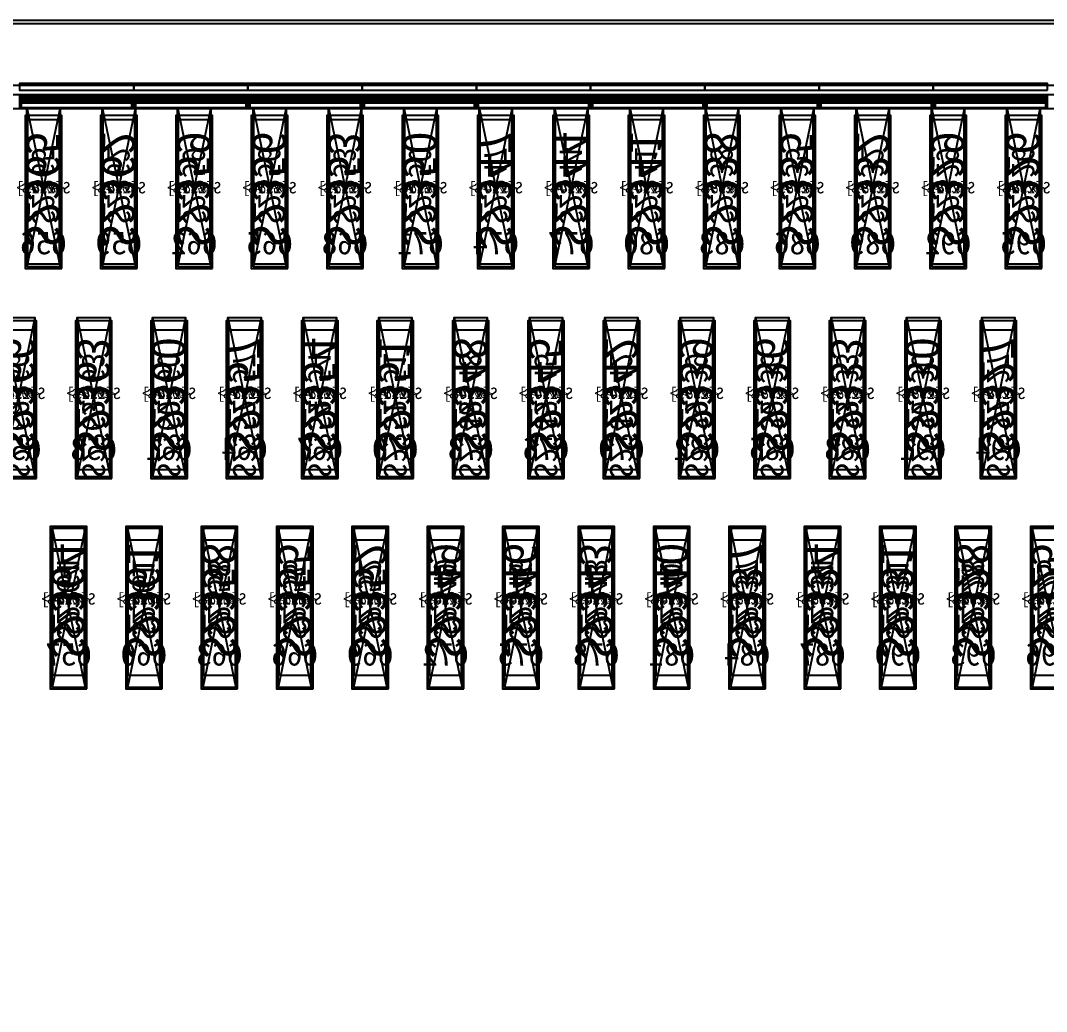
# Model space of a CAD drawing. Header units: millimetres. Extents: x 427 to 2444, y 137 to 817.
# Drawn here: x 1122.4973 to 1122.9464, y 301.2176 to 301.6514 of the extents above; entities that cross this region are included whole.
import ezdxf
from ezdxf.enums import TextEntityAlignment as Align

# ---------------------------------------------------------------- set-up
doc = ezdxf.new("R2010")
doc.units = ezdxf.units.MM
for name, color, linetype in [('L0', 211, 'Continuous'), ('L102', 91, 'Continuous'), ('L114', 213, 'Continuous'), ('L240', 60, 'Continuous'), ('L241', 200, 'Continuous'), ('L242', 51, 'Continuous'), ('L245', 53, 'Continuous'), ('L246', 93, 'Continuous'), ('L247', 13, 'Continuous'), ('L59', 140, 'Continuous'), ('L63', 4, 'Continuous'), ('L98', 150, 'Continuous')]:
    doc.layers.add(name, color=color, linetype=linetype)
doc.styles.add('txt', font='simhei.ttf')

# ---------------------------------------------------------------- blocks, each defined once
blk = doc.blocks.new('HX8394_F_PAD')
at = {"layer": 'L0'}
blk.add_lwpolyline([(-13.86, -0.4025), (-13.86, 0.4025), (13.86, 0.4025), (13.86, -0.4025), (-13.86, -0.4025)], close=True, dxfattribs=at)
at = {"layer": 'L241'}
blk.add_lwpolyline([(-13.9, -0.435), (-13.9, 0.435), (13.9, 0.435), (13.9, -0.435), (-13.9, -0.435)], close=True, dxfattribs=at)
at = {"layer": 'L242'}
for points in [[(12.704, 0.3285), (12.7025, 0.33), (12.7025, 0.392), (12.704, 0.3935), (12.717, 0.3935), (12.7185, 0.392), (12.7185, 0.33), (12.717, 0.3285), (12.704, 0.3285)], [(12.737, 0.3285), (12.7355, 0.33), (12.7355, 0.392), (12.737, 0.3935), (12.75, 0.3935), (12.7515, 0.392), (12.7515, 0.33), (12.75, 0.3285), (12.737, 0.3285)], [(12.77, 0.3285), (12.7685, 0.33), (12.7685, 0.392), (12.77, 0.3935), (12.783, 0.3935), (12.7845, 0.392), (12.7845, 0.33), (12.783, 0.3285), (12.77, 0.3285)], [(12.803, 0.3285), (12.8015, 0.33), (12.8015, 0.392), (12.803, 0.3935), (12.816, 0.3935), (12.8175, 0.392), (12.8175, 0.33), (12.816, 0.3285), (12.803, 0.3285)], [(12.836, 0.3285), (12.8345, 0.33), (12.8345, 0.392), (12.836, 0.3935), (12.849, 0.3935), (12.8505, 0.392), (12.8505, 0.33), (12.849, 0.3285), (12.836, 0.3285)], [(12.869, 0.3285), (12.8675, 0.33), (12.8675, 0.392), (12.869, 0.3935), (12.882, 0.3935), (12.8835, 0.392), (12.8835, 0.33), (12.882, 0.3285), (12.869, 0.3285)], [(12.902, 0.3285), (12.9005, 0.33), (12.9005, 0.392), (12.902, 0.3935), (12.915, 0.3935), (12.9165, 0.392), (12.9165, 0.33), (12.915, 0.3285), (12.902, 0.3285)], [(12.935, 0.3285), (12.9335, 0.33), (12.9335, 0.392), (12.935, 0.3935), (12.948, 0.3935), (12.9495, 0.392), (12.9495, 0.33), (12.948, 0.3285), (12.935, 0.3285)], [(12.968, 0.3285), (12.9665, 0.33), (12.9665, 0.392), (12.968, 0.3935), (12.981, 0.3935), (12.9825, 0.392), (12.9825, 0.33), (12.981, 0.3285), (12.968, 0.3285)], [(13.001, 0.3285), (12.9995, 0.33), (12.9995, 0.392), (13.001, 0.3935), (13.014, 0.3935), (13.0155, 0.392), (13.0155, 0.33), (13.014, 0.3285), (13.001, 0.3285)], [(13.034, 0.3285), (13.0325, 0.33), (13.0325, 0.392), (13.034, 0.3935), (13.047, 0.3935), (13.0485, 0.392), (13.0485, 0.33), (13.047, 0.3285), (13.034, 0.3285)], [(13.067, 0.3285), (13.0655, 0.33), (13.0655, 0.392), (13.067, 0.3935), (13.08, 0.3935), (13.0815, 0.392), (13.0815, 0.33), (13.08, 0.3285), (13.067, 0.3285)], [(13.1, 0.3285), (13.0985, 0.33), (13.0985, 0.392), (13.1, 0.3935), (13.113, 0.3935), (13.1145, 0.392), (13.1145, 0.33), (13.113, 0.3285), (13.1, 0.3285)], [(13.133, 0.3285), (13.1315, 0.33), (13.1315, 0.392), (13.133, 0.3935), (13.146, 0.3935), (13.1475, 0.392), (13.1475, 0.33), (13.146, 0.3285), (13.133, 0.3285)], [(12.715, 0.2385), (12.7135, 0.24), (12.7135, 0.302), (12.715, 0.3035), (12.728, 0.3035), (12.7295, 0.302), (12.7295, 0.24), (12.728, 0.2385), (12.715, 0.2385)], [(12.748, 0.2385), (12.7465, 0.24), (12.7465, 0.302), (12.748, 0.3035), (12.761, 0.3035), (12.7625, 0.302), (12.7625, 0.24), (12.761, 0.2385), (12.748, 0.2385)], [(12.781, 0.2385), (12.7795, 0.24), (12.7795, 0.302), (12.781, 0.3035), (12.794, 0.3035), (12.7955, 0.302), (12.7955, 0.24), (12.794, 0.2385), (12.781, 0.2385)], [(12.814, 0.2385), (12.8125, 0.24), (12.8125, 0.302), (12.814, 0.3035), (12.827, 0.3035), (12.8285, 0.302), (12.8285, 0.24), (12.827, 0.2385), (12.814, 0.2385)], [(12.847, 0.2385), (12.8455, 0.24), (12.8455, 0.302), (12.847, 0.3035), (12.86, 0.3035), (12.8615, 0.302), (12.8615, 0.24), (12.86, 0.2385), (12.847, 0.2385)], [(12.88, 0.2385), (12.8785, 0.24), (12.8785, 0.302), (12.88, 0.3035), (12.893, 0.3035), (12.8945, 0.302), (12.8945, 0.24), (12.893, 0.2385), (12.88, 0.2385)], [(12.913, 0.2385), (12.9115, 0.24), (12.9115, 0.302), (12.913, 0.3035), (12.926, 0.3035), (12.9275, 0.302), (12.9275, 0.24), (12.926, 0.2385), (12.913, 0.2385)], [(12.946, 0.2385), (12.9445, 0.24), (12.9445, 0.302), (12.946, 0.3035), (12.959, 0.3035), (12.9605, 0.302), (12.9605, 0.24), (12.959, 0.2385), (12.946, 0.2385)], [(12.979, 0.2385), (12.9775, 0.24), (12.9775, 0.302), (12.979, 0.3035), (12.992, 0.3035), (12.9935, 0.302), (12.9935, 0.24), (12.992, 0.2385), (12.979, 0.2385)], [(13.012, 0.2385), (13.0105, 0.24), (13.0105, 0.302), (13.012, 0.3035), (13.025, 0.3035), (13.0265, 0.302), (13.0265, 0.24), (13.025, 0.2385), (13.012, 0.2385)], [(13.045, 0.2385), (13.0435, 0.24), (13.0435, 0.302), (13.045, 0.3035), (13.058, 0.3035), (13.0595, 0.302), (13.0595, 0.24), (13.058, 0.2385), (13.045, 0.2385)], [(13.078, 0.2385), (13.0765, 0.24), (13.0765, 0.302), (13.078, 0.3035), (13.091, 0.3035), (13.0925, 0.302), (13.0925, 0.24), (13.091, 0.2385), (13.078, 0.2385)], [(13.111, 0.2385), (13.1095, 0.24), (13.1095, 0.302), (13.111, 0.3035), (13.124, 0.3035), (13.1255, 0.302), (13.1255, 0.24), (13.124, 0.2385), (13.111, 0.2385)], [(13.144, 0.2385), (13.1425, 0.24), (13.1425, 0.302), (13.144, 0.3035), (13.157, 0.3035), (13.1585, 0.302), (13.1585, 0.24), (13.157, 0.2385), (13.144, 0.2385)], [(12.693, 0.1485), (12.6915, 0.15), (12.6915, 0.212), (12.693, 0.2135), (12.706, 0.2135), (12.7075, 0.212), (12.7075, 0.15), (12.706, 0.1485), (12.693, 0.1485)], [(12.726, 0.1485), (12.7245, 0.15), (12.7245, 0.212), (12.726, 0.2135), (12.739, 0.2135), (12.7405, 0.212), (12.7405, 0.15), (12.739, 0.1485), (12.726, 0.1485)], [(12.759, 0.1485), (12.7575, 0.15), (12.7575, 0.212), (12.759, 0.2135), (12.772, 0.2135), (12.7735, 0.212), (12.7735, 0.15), (12.772, 0.1485), (12.759, 0.1485)], [(12.792, 0.1485), (12.7905, 0.15), (12.7905, 0.212), (12.792, 0.2135), (12.805, 0.2135), (12.8065, 0.212), (12.8065, 0.15), (12.805, 0.1485), (12.792, 0.1485)], [(12.825, 0.1485), (12.8235, 0.15), (12.8235, 0.212), (12.825, 0.2135), (12.838, 0.2135), (12.8395, 0.212), (12.8395, 0.15), (12.838, 0.1485), (12.825, 0.1485)], [(12.858, 0.1485), (12.8565, 0.15), (12.8565, 0.212), (12.858, 0.2135), (12.871, 0.2135), (12.8725, 0.212), (12.8725, 0.15), (12.871, 0.1485), (12.858, 0.1485)], [(12.891, 0.1485), (12.8895, 0.15), (12.8895, 0.212), (12.891, 0.2135), (12.904, 0.2135), (12.9055, 0.212), (12.9055, 0.15), (12.904, 0.1485), (12.891, 0.1485)], [(12.924, 0.1485), (12.9225, 0.15), (12.9225, 0.212), (12.924, 0.2135), (12.937, 0.2135), (12.9385, 0.212), (12.9385, 0.15), (12.937, 0.1485), (12.924, 0.1485)], [(12.957, 0.1485), (12.9555, 0.15), (12.9555, 0.212), (12.957, 0.2135), (12.97, 0.2135), (12.9715, 0.212), (12.9715, 0.15), (12.97, 0.1485), (12.957, 0.1485)], [(12.99, 0.1485), (12.9885, 0.15), (12.9885, 0.212), (12.99, 0.2135), (13.003, 0.2135), (13.0045, 0.212), (13.0045, 0.15), (13.003, 0.1485), (12.99, 0.1485)], [(13.023, 0.1485), (13.0215, 0.15), (13.0215, 0.212), (13.023, 0.2135), (13.036, 0.2135), (13.0375, 0.212), (13.0375, 0.15), (13.036, 0.1485), (13.023, 0.1485)], [(13.056, 0.1485), (13.0545, 0.15), (13.0545, 0.212), (13.056, 0.2135), (13.069, 0.2135), (13.0705, 0.212), (13.0705, 0.15), (13.069, 0.1485), (13.056, 0.1485)], [(13.089, 0.1485), (13.0875, 0.15), (13.0875, 0.212), (13.089, 0.2135), (13.102, 0.2135), (13.1035, 0.212), (13.1035, 0.15), (13.102, 0.1485), (13.089, 0.1485)], [(13.122, 0.1485), (13.1205, 0.15), (13.1205, 0.212), (13.122, 0.2135), (13.135, 0.2135), (13.1365, 0.212), (13.1365, 0.15), (13.135, 0.1485), (13.122, 0.1485)]]:
    blk.add_lwpolyline(points, close=True, dxfattribs=at)
at = {"layer": 'L247', "style": 'txt'}
for s, p in [('S2326', (12.7105, 0.362666)), ('S2329', (12.7435, 0.362666)), ('S2332', (12.7765, 0.362666)), ('S2335', (12.8095, 0.362666)), ('S2338', (12.8425, 0.362666)), ('S2341', (12.8755, 0.362666)), ('S2344', (12.9085, 0.362666)), ('S2347', (12.9415, 0.362666)), ('S2350', (12.9745, 0.362666)), ('S2353', (13.0075, 0.362666)), ('S2356', (13.0405, 0.362666)), ('S2359', (13.0735, 0.362666)), ('S2362', (13.1065, 0.362666)), ('S2365', (13.1395, 0.362666)), ('S2327', (12.7215, 0.272666)), ('S2330', (12.7545, 0.272666)), ('S2333', (12.7875, 0.272666)), ('S2336', (12.8205, 0.272666)), ('S2339', (12.8535, 0.272666)), ('S2342', (12.8865, 0.272666)), ('S2345', (12.9195, 0.272666)), ('S2348', (12.9525, 0.272666)), ('S2351', (12.9855, 0.272666)), ('S2354', (13.0185, 0.272666)), ('S2357', (13.0515, 0.272666)), ('S2360', (13.0845, 0.272666)), ('S2363', (13.1175, 0.272666)), ('S2366', (13.1505, 0.272666)), ('S2325', (12.6995, 0.182666)), ('S2328', (12.7325, 0.182666)), ('S2331', (12.7655, 0.182666)), ('S2334', (12.7985, 0.182666)), ('S2337', (12.8315, 0.182666)), ('S2340', (12.8645, 0.182666)), ('S2343', (12.8975, 0.182666)), ('S2346', (12.9305, 0.182666)), ('S2349', (12.9635, 0.182666)), ('S2352', (12.9965, 0.182666)), ('S2355', (13.0295, 0.182666)), ('S2358', (13.0625, 0.182666)), ('S2361', (13.0955, 0.182666)), ('S2364', (13.1285, 0.182666))]:
    blk.add_text(s, height=0.01, rotation=90, dxfattribs=at).set_placement(p, align=Align.MIDDLE_CENTER)
blk = doc.blocks.new('NTBUMP_65X16')
at = {"layer": 'L242'}
blk.add_lwpolyline([(-0.008, -0.0325), (-0.008, 0.0325), (0.008, 0.0325), (0.008, -0.0325), (-0.008, -0.0325)], close=True, dxfattribs=at)
blk = doc.blocks.new('ILI9881C_AA_NTBUMP_PM_875UM')
at = {"layer": 'L241'}
blk.add_lwpolyline([(-13.92, -0.4375), (-13.92, 0.4375), (13.92, 0.4375), (13.92, -0.4375), (-13.92, -0.4375)], close=True, dxfattribs=at)
at = {"rotation": 180}
for p in [(12.7105, 0.365), (12.7435, 0.365), (12.7765, 0.365), (12.8095, 0.365), (12.8425, 0.365), (12.8755, 0.365), (12.9085, 0.365), (12.9415, 0.365), (12.9745, 0.365), (13.0075, 0.365), (13.0405, 0.365), (13.0735, 0.365), (13.1065, 0.365), (13.1395, 0.365), (12.7215, 0.275), (12.7545, 0.275), (12.7875, 0.275), (12.8205, 0.275), (12.8535, 0.275), (12.8865, 0.275), (12.9195, 0.275), (12.9525, 0.275), (12.9855, 0.275), (13.0185, 0.275), (13.0515, 0.275), (13.0845, 0.275), (13.1175, 0.275), (13.1505, 0.275), (12.6995, 0.185), (12.7325, 0.185), (12.7655, 0.185), (12.7985, 0.185), (12.8315, 0.185), (12.8645, 0.185), (12.8975, 0.185), (12.9305, 0.185), (12.9635, 0.185), (12.9965, 0.185), (13.0295, 0.185), (13.0625, 0.185), (13.0955, 0.185), (13.1285, 0.185)]:
    blk.add_blockref('NTBUMP_65X16', p, dxfattribs=at)
at = {"layer": 'L246', "style": 'txt'}
for s, p in [('S2326', (12.7105, 0.365)), ('S2329', (12.7435, 0.365)), ('S2332', (12.7765, 0.365)), ('S2335', (12.8095, 0.365)), ('S2338', (12.8425, 0.365)), ('S2341', (12.8755, 0.365)), ('S2344', (12.9085, 0.365)), ('S2347', (12.9415, 0.365)), ('S2350', (12.9745, 0.365)), ('S2353', (13.0075, 0.365)), ('S2356', (13.0405, 0.365)), ('S2359', (13.0735, 0.365)), ('S2362', (13.1065, 0.365)), ('S2365', (13.1395, 0.365)), ('S2327', (12.7215, 0.275)), ('S2330', (12.7545, 0.275)), ('S2333', (12.7875, 0.275)), ('S2336', (12.8205, 0.275)), ('S2339', (12.8535, 0.275)), ('S2342', (12.8865, 0.275)), ('S2345', (12.9195, 0.275)), ('S2348', (12.9525, 0.275)), ('S2351', (12.9855, 0.275)), ('S2354', (13.0185, 0.275)), ('S2357', (13.0515, 0.275)), ('S2360', (13.0845, 0.275)), ('S2363', (13.1175, 0.275)), ('S2366', (13.1505, 0.275)), ('S2325', (12.6995, 0.185)), ('S2328', (12.7325, 0.185)), ('S2331', (12.7655, 0.185)), ('S2334', (12.7985, 0.185)), ('S2337', (12.8315, 0.185)), ('S2340', (12.8645, 0.185)), ('S2343', (12.8975, 0.185)), ('S2346', (12.9305, 0.185)), ('S2349', (12.9635, 0.185)), ('S2352', (12.9965, 0.185)), ('S2355', (13.0295, 0.185)), ('S2358', (13.0625, 0.185)), ('S2361', (13.0955, 0.185)), ('S2364', (13.1285, 0.185))]:
    blk.add_text(s, height=0.015, rotation=90, dxfattribs=at).set_placement(p, align=Align.MIDDLE_CENTER)
for s, p in [('695', (12.7105, 0.341666)), ('692', (12.7435, 0.341666)), ('689', (12.7765, 0.341666)), ('686', (12.8095, 0.341666)), ('683', (12.8425, 0.341666)), ('680', (12.8755, 0.341666)), ('677', (12.9085, 0.341666)), ('674', (12.9415, 0.341666)), ('671', (12.9745, 0.341666)), ('668', (13.0075, 0.341666)), ('665', (13.0405, 0.341666)), ('662', (13.0735, 0.341666)), ('659', (13.1065, 0.341666)), ('656', (13.1395, 0.341666)), ('694', (12.7215, 0.251666)), ('691', (12.7545, 0.251666)), ('688', (12.7875, 0.251666)), ('685', (12.8205, 0.251666)), ('682', (12.8535, 0.251666)), ('679', (12.8865, 0.251666)), ('676', (12.9195, 0.251666)), ('673', (12.9525, 0.251666)), ('670', (12.9855, 0.251666)), ('667', (13.0185, 0.251666)), ('664', (13.0515, 0.251666)), ('661', (13.0845, 0.251666)), ('658', (13.1175, 0.251666)), ('655', (13.1505, 0.251666)), ('696', (12.6995, 0.161666)), ('693', (12.7325, 0.161666)), ('690', (12.7655, 0.161666)), ('687', (12.7985, 0.161666)), ('684', (12.8315, 0.161666)), ('681', (12.8645, 0.161666)), ('678', (12.8975, 0.161666)), ('675', (12.9305, 0.161666)), ('672', (12.9635, 0.161666)), ('669', (12.9965, 0.161666)), ('666', (13.0295, 0.161666)), ('663', (13.0625, 0.161666)), ('660', (13.0955, 0.161666)), ('657', (13.1285, 0.161666))]:
    blk.add_text(s, height=0.01, dxfattribs=at).set_placement(p, align=Align.MIDDLE_CENTER)
blk = doc.blocks.new('OUT_3BUMP')
at = {"layer": 'L242'}
for points in [[(0, 0.206), (0, 0.271), (0.016, 0.271), (0.016, 0.206), (0, 0.206)], [(0.011, 0.116), (0.011, 0.181), (0.027, 0.181), (0.027, 0.116), (0.011, 0.116)], [(0.022, 0.026), (0.022, 0.091), (0.038, 0.091), (0.038, 0.026), (0.022, 0.026)]]:
    blk.add_lwpolyline(points, close=True, dxfattribs=at)
blk = doc.blocks.new('JD9365Z_PAD_20170829_Y880')
at = {"layer": 'L241'}
blk.add_lwpolyline([(-13.95, -0.41), (-13.95, 0.41), (13.95, 0.41), (13.95, -0.41), (-13.95, -0.41)], close=True, dxfattribs=at)
at = {"row_count": 1, "column_count": 372, "row_spacing": 0.245, "column_spacing": 0.033}
blk.add_blockref('OUT_3BUMP', (1.3835, 0.13), dxfattribs=at)
at = {"layer": 'L240', "style": 'txt'}
for s, p in [('S[2086]', (12.7105, 0.369333)), ('S[2089]', (12.7435, 0.369333)), ('S[2092]', (12.7765, 0.369333)), ('S[2095]', (12.8095, 0.369333)), ('S[2098]', (12.8425, 0.369333)), ('S[2101]', (12.8755, 0.369333)), ('S[2104]', (12.9085, 0.369333)), ('S[2107]', (12.9415, 0.369333)), ('S[2110]', (12.9745, 0.369333)), ('S[2113]', (13.0075, 0.369333)), ('S[2116]', (13.0405, 0.369333)), ('S[2119]', (13.0735, 0.369333)), ('S[2122]', (13.1065, 0.369333)), ('S[2125]', (13.1395, 0.369333)), ('S[2087]', (12.7215, 0.279333)), ('S[2090]', (12.7545, 0.279333)), ('S[2093]', (12.7875, 0.279333)), ('S[2096]', (12.8205, 0.279333)), ('S[2099]', (12.8535, 0.279333)), ('S[2102]', (12.8865, 0.279333)), ('S[2105]', (12.9195, 0.279333)), ('S[2108]', (12.9525, 0.279333)), ('S[2111]', (12.9855, 0.279333)), ('S[2114]', (13.0185, 0.279333)), ('S[2117]', (13.0515, 0.279333)), ('S[2120]', (13.0845, 0.279333)), ('S[2123]', (13.1175, 0.279333)), ('S[2126]', (13.1505, 0.279333)), ('S[2085]', (12.6995, 0.189333)), ('S[2088]', (12.7325, 0.189333)), ('S[2091]', (12.7655, 0.189333)), ('S[2094]', (12.7985, 0.189333)), ('S[2097]', (12.8315, 0.189333)), ('S[2100]', (12.8645, 0.189333)), ('S[2103]', (12.8975, 0.189333)), ('S[2106]', (12.9305, 0.189333)), ('S[2109]', (12.9635, 0.189333)), ('S[2112]', (12.9965, 0.189333)), ('S[2115]', (13.0295, 0.189333)), ('S[2118]', (13.0625, 0.189333)), ('S[2121]', (13.0955, 0.189333)), ('S[2124]', (13.1285, 0.189333))]:
    blk.add_text(s, height=0.005, dxfattribs=at).set_placement(p, align=Align.MIDDLE_CENTER)
blk = doc.blocks.new('NV3052C3P_BUMP_ORI_20190911')
at = {"layer": 'L241'}
blk.add_lwpolyline([(-13.8, -0.398), (-13.8, 0.398), (13.8, 0.398), (13.8, -0.398), (-13.8, -0.398)], close=True, dxfattribs=at)
at = {"layer": 'L242'}
for points in [[(12.7025, 0.32), (12.7025, 0.385), (12.7185, 0.385), (12.7185, 0.32), (12.7025, 0.32)], [(12.7355, 0.32), (12.7355, 0.385), (12.7515, 0.385), (12.7515, 0.32), (12.7355, 0.32)], [(12.7685, 0.32), (12.7685, 0.385), (12.7845, 0.385), (12.7845, 0.32), (12.7685, 0.32)], [(12.8015, 0.32), (12.8015, 0.385), (12.8175, 0.385), (12.8175, 0.32), (12.8015, 0.32)], [(12.8345, 0.32), (12.8345, 0.385), (12.8505, 0.385), (12.8505, 0.32), (12.8345, 0.32)], [(12.8675, 0.32), (12.8675, 0.385), (12.8835, 0.385), (12.8835, 0.32), (12.8675, 0.32)], [(12.9005, 0.32), (12.9005, 0.385), (12.9165, 0.385), (12.9165, 0.32), (12.9005, 0.32)], [(12.9335, 0.32), (12.9335, 0.385), (12.9495, 0.385), (12.9495, 0.32), (12.9335, 0.32)], [(12.9665, 0.32), (12.9665, 0.385), (12.9825, 0.385), (12.9825, 0.32), (12.9665, 0.32)], [(12.9995, 0.32), (12.9995, 0.385), (13.0155, 0.385), (13.0155, 0.32), (12.9995, 0.32)], [(13.0325, 0.32), (13.0325, 0.385), (13.0485, 0.385), (13.0485, 0.32), (13.0325, 0.32)], [(13.0655, 0.32), (13.0655, 0.385), (13.0815, 0.385), (13.0815, 0.32), (13.0655, 0.32)], [(13.0985, 0.32), (13.0985, 0.385), (13.1145, 0.385), (13.1145, 0.32), (13.0985, 0.32)], [(13.1315, 0.32), (13.1315, 0.385), (13.1475, 0.385), (13.1475, 0.32), (13.1315, 0.32)], [(12.7135, 0.23), (12.7135, 0.295), (12.7295, 0.295), (12.7295, 0.23), (12.7135, 0.23)], [(12.7465, 0.23), (12.7465, 0.295), (12.7625, 0.295), (12.7625, 0.23), (12.7465, 0.23)], [(12.7795, 0.23), (12.7795, 0.295), (12.7955, 0.295), (12.7955, 0.23), (12.7795, 0.23)], [(12.8125, 0.23), (12.8125, 0.295), (12.8285, 0.295), (12.8285, 0.23), (12.8125, 0.23)], [(12.8455, 0.23), (12.8455, 0.295), (12.8615, 0.295), (12.8615, 0.23), (12.8455, 0.23)], [(12.8785, 0.23), (12.8785, 0.295), (12.8945, 0.295), (12.8945, 0.23), (12.8785, 0.23)], [(12.9115, 0.23), (12.9115, 0.295), (12.9275, 0.295), (12.9275, 0.23), (12.9115, 0.23)], [(12.9445, 0.23), (12.9445, 0.295), (12.9605, 0.295), (12.9605, 0.23), (12.9445, 0.23)], [(12.9775, 0.23), (12.9775, 0.295), (12.9935, 0.295), (12.9935, 0.23), (12.9775, 0.23)], [(13.0105, 0.23), (13.0105, 0.295), (13.0265, 0.295), (13.0265, 0.23), (13.0105, 0.23)], [(13.0435, 0.23), (13.0435, 0.295), (13.0595, 0.295), (13.0595, 0.23), (13.0435, 0.23)], [(13.0765, 0.23), (13.0765, 0.295), (13.0925, 0.295), (13.0925, 0.23), (13.0765, 0.23)], [(13.1095, 0.23), (13.1095, 0.295), (13.1255, 0.295), (13.1255, 0.23), (13.1095, 0.23)], [(13.1425, 0.23), (13.1425, 0.295), (13.1585, 0.295), (13.1585, 0.23), (13.1425, 0.23)], [(12.6915, 0.14), (12.6915, 0.205), (12.7075, 0.205), (12.7075, 0.14), (12.6915, 0.14)], [(12.7245, 0.14), (12.7245, 0.205), (12.7405, 0.205), (12.7405, 0.14), (12.7245, 0.14)], [(12.7575, 0.14), (12.7575, 0.205), (12.7735, 0.205), (12.7735, 0.14), (12.7575, 0.14)], [(12.7905, 0.14), (12.7905, 0.205), (12.8065, 0.205), (12.8065, 0.14), (12.7905, 0.14)], [(12.8235, 0.14), (12.8235, 0.205), (12.8395, 0.205), (12.8395, 0.14), (12.8235, 0.14)], [(12.8565, 0.14), (12.8565, 0.205), (12.8725, 0.205), (12.8725, 0.14), (12.8565, 0.14)], [(12.8895, 0.14), (12.8895, 0.205), (12.9055, 0.205), (12.9055, 0.14), (12.8895, 0.14)], [(12.9225, 0.14), (12.9225, 0.205), (12.9385, 0.205), (12.9385, 0.14), (12.9225, 0.14)], [(12.9555, 0.14), (12.9555, 0.205), (12.9715, 0.205), (12.9715, 0.14), (12.9555, 0.14)], [(12.9885, 0.14), (12.9885, 0.205), (13.0045, 0.205), (13.0045, 0.14), (12.9885, 0.14)], [(13.0215, 0.14), (13.0215, 0.205), (13.0375, 0.205), (13.0375, 0.14), (13.0215, 0.14)], [(13.0545, 0.14), (13.0545, 0.205), (13.0705, 0.205), (13.0705, 0.14), (13.0545, 0.14)], [(13.0875, 0.14), (13.0875, 0.205), (13.1035, 0.205), (13.1035, 0.14), (13.0875, 0.14)], [(13.1205, 0.14), (13.1205, 0.205), (13.1365, 0.205), (13.1365, 0.14), (13.1205, 0.14)]]:
    blk.add_lwpolyline(points, close=True, dxfattribs=at)
at = {"layer": 'L245', "style": 'txt'}
for s, p in [('S<2326>', (12.710473, 0.353333)), ('S<2329>', (12.743473, 0.353333)), ('S<2332>', (12.776473, 0.353333)), ('S<2335>', (12.809473, 0.353333)), ('S<2338>', (12.842473, 0.353333)), ('S<2341>', (12.875473, 0.353333)), ('S<2344>', (12.908473, 0.353333)), ('S<2347>', (12.941473, 0.353333)), ('S<2350>', (12.974473, 0.353333)), ('S<2353>', (13.007473, 0.353333)), ('S<2356>', (13.040473, 0.353333)), ('S<2359>', (13.073473, 0.353333)), ('S<2362>', (13.106473, 0.353333)), ('S<2365>', (13.139473, 0.353333)), ('S<2327>', (12.721473, 0.263333)), ('S<2330>', (12.754473, 0.263333)), ('S<2333>', (12.787473, 0.263333)), ('S<2336>', (12.820473, 0.263333)), ('S<2339>', (12.853473, 0.263333)), ('S<2342>', (12.886473, 0.263333)), ('S<2345>', (12.919473, 0.263333)), ('S<2348>', (12.952473, 0.263333)), ('S<2351>', (12.985473, 0.263333)), ('S<2354>', (13.018473, 0.263333)), ('S<2357>', (13.051473, 0.263333)), ('S<2360>', (13.084473, 0.263333)), ('S<2363>', (13.117473, 0.263333)), ('S<2366>', (13.150473, 0.263333)), ('S<2325>', (12.699473, 0.173333)), ('S<2328>', (12.732473, 0.173333)), ('S<2331>', (12.765473, 0.173333)), ('S<2334>', (12.798473, 0.173333)), ('S<2337>', (12.831473, 0.173333)), ('S<2340>', (12.864473, 0.173333)), ('S<2343>', (12.897473, 0.173333)), ('S<2346>', (12.930473, 0.173333)), ('S<2349>', (12.963473, 0.173333)), ('S<2352>', (12.996473, 0.173333)), ('S<2355>', (13.029473, 0.173333)), ('S<2358>', (13.062473, 0.173333)), ('S<2361>', (13.095473, 0.173333)), ('S<2364>', (13.128473, 0.173333))]:
    blk.add_text(s, height=0.005, dxfattribs=at).set_placement(p, align=Align.MIDDLE_CENTER)
blk = doc.blocks.new('BUMP_14_65')
at = {"layer": 'L242'}
blk.add_lwpolyline([(-0.007, -0.022), (-0.007, 0.043), (0.007, 0.043), (0.007, -0.022), (-0.007, -0.022)], close=True, dxfattribs=at)
blk = doc.blocks.new('FL11283_A_OTHER')
at = {"layer": 'L102'}
blk.add_lwpolyline([(0, 0), (0, 0.41), (13.86, 0.41), (13.86, 0), (0, 0)], close=True, dxfattribs=at)
at = {"layer": 'L241'}
blk.add_lwpolyline([(-13.86, -0.41), (-13.86, 0.41), (13.86, 0.41), (13.86, 0.404), (-13.854, 0.404), (-13.854, -0.404), (13.854, -0.404), (13.854, 0.404), (13.86, 0.404), (13.86, -0.41), (-13.86, -0.41)], close=True, dxfattribs=at)
at = {"layer": 'L59'}
blk.add_lwpolyline([(-13.86, -0.41), (-13.86, 0.41), (13.86, 0.41), (13.86, -0.41), (-13.86, -0.41)], close=True, dxfattribs=at)
for p in [(12.7105, 0.358), (12.7435, 0.358), (12.7765, 0.358), (12.8095, 0.358), (12.8425, 0.358), (12.8755, 0.358), (12.9085, 0.358), (12.9415, 0.358), (12.9745, 0.358), (13.0075, 0.358), (13.0405, 0.358), (13.0735, 0.358), (13.1065, 0.358), (13.1395, 0.358), (12.7215, 0.268), (12.7545, 0.268), (12.7875, 0.268), (12.8205, 0.268), (12.8535, 0.268), (12.8865, 0.268), (12.9195, 0.268), (12.9525, 0.268), (12.9855, 0.268), (13.0185, 0.268), (13.0515, 0.268), (13.0845, 0.268), (13.1175, 0.268), (13.1505, 0.268), (12.6995, 0.178), (12.7325, 0.178), (12.7655, 0.178), (12.7985, 0.178), (12.8315, 0.178), (12.8645, 0.178), (12.8975, 0.178), (12.9305, 0.178), (12.9635, 0.178), (12.9965, 0.178), (13.0295, 0.178), (13.0625, 0.178), (13.0955, 0.178), (13.1285, 0.178)]:
    blk.add_blockref('BUMP_14_65', p)
at = {"layer": 'L102', "style": 'txt'}
for s, p in [('S2326', (12.7105, 0.370166)), ('S2329', (12.7435, 0.370166)), ('S2332', (12.7765, 0.370166)), ('S2335', (12.8095, 0.370166)), ('S2338', (12.8425, 0.370166)), ('S2341', (12.8755, 0.370166)), ('S2344', (12.9085, 0.370166)), ('S2347', (12.9415, 0.370166)), ('S2350', (12.9745, 0.370166)), ('S2353', (13.0075, 0.370166)), ('S2356', (13.0405, 0.370166)), ('S2359', (13.0735, 0.370166)), ('S2362', (13.1065, 0.370166)), ('S2365', (13.1395, 0.370166)), ('S2327', (12.7215, 0.259166)), ('S2330', (12.7545, 0.259166)), ('S2333', (12.7875, 0.259166)), ('S2336', (12.8205, 0.259166)), ('S2339', (12.8535, 0.259166)), ('S2342', (12.8865, 0.259166)), ('S2345', (12.9195, 0.259166)), ('S2348', (12.9525, 0.259166)), ('S2351', (12.9855, 0.259166)), ('S2354', (13.0185, 0.259166)), ('S2357', (13.0515, 0.259166)), ('S2360', (13.0845, 0.259166)), ('S2363', (13.1175, 0.259166)), ('S2366', (13.1505, 0.259166)), ('S2325', (12.6995, 0.188166)), ('S2328', (12.7325, 0.188166)), ('S2331', (12.7655, 0.188166)), ('S2334', (12.7985, 0.188166)), ('S2337', (12.8315, 0.188166)), ('S2340', (12.8645, 0.188166)), ('S2343', (12.8975, 0.188166)), ('S2346', (12.9305, 0.188166)), ('S2349', (12.9635, 0.188166)), ('S2352', (12.9965, 0.188166)), ('S2355', (13.0295, 0.188166)), ('S2358', (13.0625, 0.188166)), ('S2361', (13.0955, 0.188166)), ('S2364', (13.1285, 0.188166))]:
    blk.add_text(s, height=0.01, rotation=90, dxfattribs=at).set_placement(p, align=Align.MIDDLE_CENTER)
blk = doc.blocks.new('GC9702_LCDPAD_BUMP')
at = {"layer": 'L242'}
blk.add_lwpolyline([(-0.008, -0.0325), (-0.008, 0.0325), (0.008, 0.0325), (0.008, -0.0325), (-0.008, -0.0325)], close=True, dxfattribs=at)
blk = doc.blocks.new('GC9702_BUMP_NOCOMPENSATION')
at = {"layer": 'L114', "const_width": 0.004}
for points in [[(12.7, 0.378), (12.75, 0.378)], [(12.7, 0.378), (12.75, 0.378)], [(12.7, 0.378), (12.75, 0.378)], [(12.7, 0.378), (12.75, 0.378)], [(12.75, 0.378), (12.8, 0.378)], [(12.75, 0.378), (12.8, 0.378)], [(12.75, 0.378), (12.8, 0.378)], [(12.75, 0.378), (12.8, 0.378)], [(12.8, 0.378), (12.85, 0.378)], [(12.8, 0.378), (12.85, 0.378)], [(12.8, 0.378), (12.85, 0.378)], [(12.8, 0.378), (12.85, 0.378)], [(12.85, 0.378), (12.9, 0.378)], [(12.85, 0.378), (12.9, 0.378)], [(12.85, 0.378), (12.9, 0.378)], [(12.85, 0.378), (12.9, 0.378)], [(12.9, 0.378), (12.95, 0.378)], [(12.9, 0.378), (12.95, 0.378)], [(12.9, 0.378), (12.95, 0.378)], [(12.9, 0.378), (12.95, 0.378)], [(12.95, 0.378), (13, 0.378)], [(12.95, 0.378), (13, 0.378)], [(12.95, 0.378), (13, 0.378)], [(12.95, 0.378), (13, 0.378)], [(13, 0.378), (13.05, 0.378)], [(13, 0.378), (13.05, 0.378)], [(13, 0.378), (13.05, 0.378)], [(13, 0.378), (13.05, 0.378)], [(13.05, 0.378), (13.1, 0.378)], [(13.05, 0.378), (13.1, 0.378)], [(13.05, 0.378), (13.1, 0.378)], [(13.05, 0.378), (13.1, 0.378)], [(13.1, 0.378), (13.15, 0.378)], [(13.1, 0.378), (13.15, 0.378)], [(13.1, 0.378), (13.15, 0.378)], [(13.1, 0.378), (13.15, 0.378)]]:
    blk.add_lwpolyline(points, dxfattribs=at)
at = {"layer": 'L114'}
for points in [[(12.7, 0.374), (12.7, 0.38), (12.75, 0.38), (12.75, 0.374), (12.7, 0.374)], [(12.7, 0.374), (12.7, 0.38), (12.75, 0.38), (12.75, 0.374), (12.7, 0.374)], [(12.70074, 0.37443), (12.70074, 0.379), (12.74918, 0.379), (12.74918, 0.37443), (12.70074, 0.37443)], [(12.70074, 0.37443), (12.70074, 0.379), (12.74918, 0.379), (12.74918, 0.37443), (12.70074, 0.37443)], [(12.75, 0.374), (12.75, 0.38), (12.8, 0.38), (12.8, 0.374), (12.75, 0.374)], [(12.75, 0.374), (12.75, 0.38), (12.8, 0.38), (12.8, 0.374), (12.75, 0.374)], [(12.75074, 0.37443), (12.75074, 0.379), (12.79918, 0.379), (12.79918, 0.37443), (12.75074, 0.37443)], [(12.75074, 0.37443), (12.75074, 0.379), (12.79918, 0.379), (12.79918, 0.37443), (12.75074, 0.37443)], [(12.8, 0.374), (12.8, 0.38), (12.85, 0.38), (12.85, 0.374), (12.8, 0.374)], [(12.8, 0.374), (12.8, 0.38), (12.85, 0.38), (12.85, 0.374), (12.8, 0.374)], [(12.80074, 0.37443), (12.80074, 0.379), (12.84918, 0.379), (12.84918, 0.37443), (12.80074, 0.37443)], [(12.80074, 0.37443), (12.80074, 0.379), (12.84918, 0.379), (12.84918, 0.37443), (12.80074, 0.37443)], [(12.85, 0.374), (12.85, 0.38), (12.9, 0.38), (12.9, 0.374), (12.85, 0.374)], [(12.85, 0.374), (12.85, 0.38), (12.9, 0.38), (12.9, 0.374), (12.85, 0.374)], [(12.85074, 0.37443), (12.85074, 0.379), (12.89918, 0.379), (12.89918, 0.37443), (12.85074, 0.37443)], [(12.85074, 0.37443), (12.85074, 0.379), (12.89918, 0.379), (12.89918, 0.37443), (12.85074, 0.37443)], [(12.9, 0.374), (12.9, 0.38), (12.95, 0.38), (12.95, 0.374), (12.9, 0.374)], [(12.9, 0.374), (12.9, 0.38), (12.95, 0.38), (12.95, 0.374), (12.9, 0.374)], [(12.90074, 0.37443), (12.90074, 0.379), (12.94918, 0.379), (12.94918, 0.37443), (12.90074, 0.37443)], [(12.90074, 0.37443), (12.90074, 0.379), (12.94918, 0.379), (12.94918, 0.37443), (12.90074, 0.37443)], [(12.95, 0.374), (12.95, 0.38), (13, 0.38), (13, 0.374), (12.95, 0.374)], [(12.95, 0.374), (12.95, 0.38), (13, 0.38), (13, 0.374), (12.95, 0.374)], [(12.95074, 0.37443), (12.95074, 0.379), (12.99918, 0.379), (12.99918, 0.37443), (12.95074, 0.37443)], [(12.95074, 0.37443), (12.95074, 0.379), (12.99918, 0.379), (12.99918, 0.37443), (12.95074, 0.37443)], [(13, 0.374), (13, 0.38), (13.05, 0.38), (13.05, 0.374), (13, 0.374)], [(13, 0.374), (13, 0.38), (13.05, 0.38), (13.05, 0.374), (13, 0.374)], [(13.00074, 0.37443), (13.00074, 0.379), (13.04918, 0.379), (13.04918, 0.37443), (13.00074, 0.37443)], [(13.00074, 0.37443), (13.00074, 0.379), (13.04918, 0.379), (13.04918, 0.37443), (13.00074, 0.37443)], [(13.05, 0.374), (13.05, 0.38), (13.1, 0.38), (13.1, 0.374), (13.05, 0.374)], [(13.05, 0.374), (13.05, 0.38), (13.1, 0.38), (13.1, 0.374), (13.05, 0.374)], [(13.05074, 0.37443), (13.05074, 0.379), (13.09918, 0.379), (13.09918, 0.37443), (13.05074, 0.37443)], [(13.05074, 0.37443), (13.05074, 0.379), (13.09918, 0.379), (13.09918, 0.37443), (13.05074, 0.37443)], [(13.1, 0.374), (13.1, 0.38), (13.15, 0.38), (13.15, 0.374), (13.1, 0.374)], [(13.1, 0.374), (13.1, 0.38), (13.15, 0.38), (13.15, 0.374), (13.1, 0.374)], [(13.10074, 0.37443), (13.10074, 0.379), (13.14918, 0.379), (13.14918, 0.37443), (13.10074, 0.37443)], [(13.10074, 0.37443), (13.10074, 0.379), (13.14918, 0.379), (13.14918, 0.37443), (13.10074, 0.37443)]]:
    blk.add_lwpolyline(points, close=True, dxfattribs=at)
at = {"layer": 'L241'}
for points in [[(12.7, 0.382), (12.7, 0.385), (12.75, 0.385), (12.75, 0.382), (12.7, 0.382)], [(12.7, 0.382), (12.7, 0.385), (12.75, 0.385), (12.75, 0.382), (12.7, 0.382)], [(12.75, 0.382), (12.75, 0.385), (12.8, 0.385), (12.8, 0.382), (12.75, 0.382)], [(12.75, 0.382), (12.75, 0.385), (12.8, 0.385), (12.8, 0.382), (12.75, 0.382)], [(12.8, 0.382), (12.8, 0.385), (12.85, 0.385), (12.85, 0.382), (12.8, 0.382)], [(12.8, 0.382), (12.8, 0.385), (12.85, 0.385), (12.85, 0.382), (12.8, 0.382)], [(12.85, 0.382), (12.85, 0.385), (12.9, 0.385), (12.9, 0.382), (12.85, 0.382)], [(12.85, 0.382), (12.85, 0.385), (12.9, 0.385), (12.9, 0.382), (12.85, 0.382)], [(12.9, 0.382), (12.9, 0.385), (12.95, 0.385), (12.95, 0.382), (12.9, 0.382)], [(12.9, 0.382), (12.9, 0.385), (12.95, 0.385), (12.95, 0.382), (12.9, 0.382)], [(12.95, 0.382), (12.95, 0.385), (13, 0.385), (13, 0.382), (12.95, 0.382)], [(12.95, 0.382), (12.95, 0.385), (13, 0.385), (13, 0.382), (12.95, 0.382)], [(13, 0.382), (13, 0.385), (13.05, 0.385), (13.05, 0.382), (13, 0.382)], [(13, 0.382), (13, 0.385), (13.05, 0.385), (13.05, 0.382), (13, 0.382)], [(13.05, 0.382), (13.05, 0.385), (13.1, 0.385), (13.1, 0.382), (13.05, 0.382)], [(13.05, 0.382), (13.05, 0.385), (13.1, 0.385), (13.1, 0.382), (13.05, 0.382)], [(13.1, 0.382), (13.1, 0.385), (13.15, 0.385), (13.15, 0.382), (13.1, 0.382)], [(13.1, 0.382), (13.1, 0.385), (13.15, 0.385), (13.15, 0.382), (13.1, 0.382)]]:
    blk.add_lwpolyline(points, close=True, dxfattribs=at)
at = {"row_count": 1, "column_count": 413, "row_spacing": 0.065, "column_spacing": 0.033}
for p in [(0.0055, 0.3365), (0.0165, 0.2445), (0.0275, 0.1525)]:
    blk.add_blockref('GC9702_LCDPAD_BUMP', p, dxfattribs=at)
at = {"layer": 'L98', "style": 'txt'}
for s, p in [('S<2326>', (12.7105, 0.33917)), ('S<2329>', (12.7435, 0.33917)), ('S<2332>', (12.7765, 0.33917)), ('S<2335>', (12.8095, 0.33917)), ('S<2338>', (12.8425, 0.33917)), ('S<2341>', (12.8755, 0.33917)), ('S<2344>', (12.9085, 0.33917)), ('S<2347>', (12.9415, 0.33917)), ('S<2350>', (12.9745, 0.33917)), ('S<2353>', (13.0075, 0.33917)), ('S<2356>', (13.0405, 0.33917)), ('S<2359>', (13.0735, 0.33917)), ('S<2362>', (13.1065, 0.33917)), ('S<2365>', (13.1395, 0.33917)), ('S<2327>', (12.7215, 0.24917)), ('S<2330>', (12.7545, 0.24917)), ('S<2333>', (12.7875, 0.24917)), ('S<2336>', (12.8205, 0.24917)), ('S<2339>', (12.8535, 0.24917)), ('S<2342>', (12.8865, 0.24917)), ('S<2345>', (12.9195, 0.24917)), ('S<2348>', (12.9525, 0.24917)), ('S<2351>', (12.9855, 0.24917)), ('S<2354>', (13.0185, 0.24917)), ('S<2357>', (13.0515, 0.24917)), ('S<2360>', (13.0845, 0.24917)), ('S<2363>', (13.1175, 0.24917)), ('S<2366>', (13.1505, 0.24917)), ('S<2325>', (12.6995, 0.15917)), ('S<2328>', (12.7325, 0.15917)), ('S<2331>', (12.7655, 0.15917)), ('S<2334>', (12.7985, 0.15917)), ('S<2337>', (12.8315, 0.15917)), ('S<2340>', (12.8645, 0.15917)), ('S<2343>', (12.8975, 0.15917)), ('S<2346>', (12.9305, 0.15917)), ('S<2349>', (12.9635, 0.15917)), ('S<2352>', (12.9965, 0.15917)), ('S<2355>', (13.0295, 0.15917)), ('S<2358>', (13.0625, 0.15917)), ('S<2361>', (13.0955, 0.15917)), ('S<2364>', (13.1285, 0.15917))]:
    blk.add_text(s, height=0.004, rotation=180, dxfattribs=at).set_placement(p, align=Align.MIDDLE_CENTER)
blk = doc.blocks.new('IC_GDS_ALL')
for name, p in [('ILI9881C_AA_NTBUMP_PM_875UM', (0, 0)), ('HX8394_F_PAD', (0, 0.004)), ('GC9702_BUMP_NOCOMPENSATION', (0, 0.0265)), ('NV3052C3P_BUMP_ORI_20190911', (0, 0.0125)), ('JD9365Z_PAD_20170829_Y880', (0, -0.0035)), ('FL11283_A_OTHER', (0, -0.0035))]:
    blk.add_blockref(name, p)
blk = doc.blocks.new('OUTPUT_PAD_SD')
at = {"color": 5, "linetype": 'Continuous'}
blk.add_lwpolyline([(0.00225, 0.078), (0.01675, 0.00825), (0.01675, 0.078), (0.00225, 0.00825)], dxfattribs=at)
at = {"layer": 'L63', "color": 5}
blk.add_lwpolyline([(0.00225, 0.00825), (0.00225, 0.078), (0.01675, 0.078), (0.01675, 0.00825), (0.00225, 0.00825)], close=True, dxfattribs=at)
blk = doc.blocks.new('OUTPUT_PAD_GATE')
at = {"color": 5, "linetype": 'Continuous'}
blk.add_lwpolyline([(0.00175, 0.07125), (0.01625, 0.0015), (0.01625, 0.07125), (0.00175, 0.0015)], dxfattribs=at)
at = {"layer": 'L63', "color": 5}
blk.add_lwpolyline([(0.00175, 0.0015), (0.00175, 0.07125), (0.01625, 0.07125), (0.01625, 0.0015), (0.00175, 0.0015)], close=True, dxfattribs=at)
blk = doc.blocks.new('IC_PAD_ALL')
at = {"row_count": 1, "row_spacing": 0.0685, "column_spacing": 0.066}
for name, p, column_count in [('OUTPUT_PAD_GATE', (0.004, 0.68425), 414), ('OUTPUT_PAD_SD', (0.0365, 0.6775), 414), ('OUTPUT_PAD_GATE', (0.026, 0.59225), 414), ('OUTPUT_PAD_SD', (0.0585, 0.5855), 413), ('OUTPUT_PAD_GATE', (-0.018, 0.5), 414), ('OUTPUT_PAD_SD', (0.0145, 0.49325), 414)]:
    blk.add_blockref(name, p, dxfattribs=dict(at, column_count=column_count))
blk = doc.blocks.new('IC_ALL')
at = {"yscale": -1, "rotation": 180}
blk.add_blockref('IC_GDS_ALL', (14, 0.4375), dxfattribs=at)
blk.add_blockref('IC_PAD_ALL', (0.3525, 0.083))
blk = doc.blocks.new('IC_FPC_OLB_ALL')
blk.add_blockref('IC_ALL', (1.188, 1.0245))

msp = doc.modelspace()

# ---------------------------------------------------------------- block references
msp.add_blockref('IC_FPC_OLB_ALL', (1120.45883, 299.75037))

doc.saveas('drawing.dxf')
